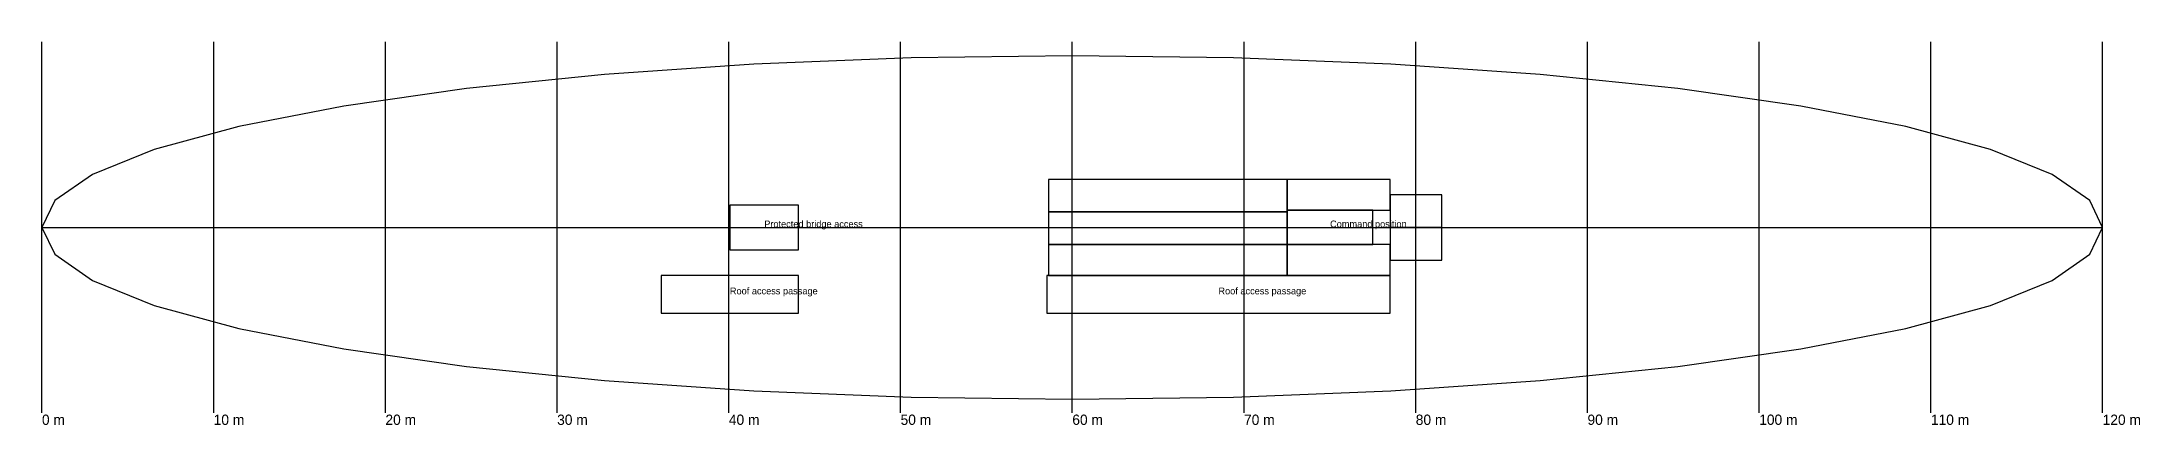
# Model space of a CAD drawing. Header units: millimetres. Extents: x 0 to 122177, y -11509 to 10800.
import ezdxf

# ---------------------------------------------------------------- set-up
doc = ezdxf.new("R2010")
doc.units = ezdxf.units.MM
for name, color, linetype in [('CENTRELINE', 1, 'Continuous'), ('GRID', 9, 'Continuous'), ('HULL_MODEL', 8, 'Continuous'), ('LIFT', 5, 'Continuous'), ('ROOMS', 3, 'Continuous'), ('TEXT', 7, 'Continuous')]:
    doc.layers.add(name, color=color, linetype=linetype)

msp = doc.modelspace()

# ---------------------------------------------------------------- linework, layer by layer
at = {"layer": 'CENTRELINE'}
msp.add_line((0, 0), (120000, 0), dxfattribs=at)
at = {"layer": 'GRID'}
for p, q in [((0, -10800), (0, 10800)), ((10000, -10800), (10000, 10800)), ((20000, -10800), (20000, 10800)), ((30000, -10800), (30000, 10800)), ((40000, -10800), (40000, 10800)), ((50000, -10800), (50000, 10800)), ((60000, -10800), (60000, 10800)), ((70000, -10800), (70000, 10800)), ((80000, -10800), (80000, 10800)), ((90000, -10800), (90000, 10800)), ((100000, -10800), (100000, 10800)), ((110000, -10800), (110000, 10800)), ((120000, -10800), (120000, 10800))]:
    msp.add_line(p, q, dxfattribs=at)
at = {"layer": 'HULL_MODEL'}
msp.add_lwpolyline([(120000, 0), (119260, 1560), (117060, 3090), (113460, 4540), (108540, 5880), (102430, 7070), (95270, 8090), (87240, 8910), (78540, 9510), (69390, 9880), (60000, 10000), (50610, 9880), (41460, 9510), (32760, 8910), (24730, 8090), (17570, 7070), (11460, 5880), (6540, 4540), (2940, 3090), (740, 1560), (0, 0), (740, -1560), (2940, -3090), (6540, -4540), (11460, -5880), (17570, -7070), (24730, -8090), (32760, -8910), (41460, -9510), (50610, -9880), (60000, -10000), (69390, -9880), (78540, -9510), (87240, -8910), (95270, -8090), (102430, -7070), (108540, -5880), (113460, -4540), (117060, -3090), (119260, -1560)], close=True, dxfattribs=at)
at = {"layer": 'LIFT'}
for points in [[(72510, 1000), (78510, 1000), (78510, 2800), (72510, 2800), (72510, 1000)], [(78510, 0), (81510, 0), (81510, 1900), (78510, 1900), (78510, 0)], [(78510, -1900), (81510, -1900), (81510, 0), (78510, 0), (78510, -1900)], [(72510, -2800), (78510, -2800), (78510, -1000), (72510, -1000), (72510, -2800)]]:
    msp.add_lwpolyline(points, close=True, dxfattribs=at)
at = {"layer": 'ROOMS'}
for points in [[(58610, 900), (72510, 900), (72510, 2800), (58610, 2800), (58610, 900)], [(40060, -1300), (44060, -1300), (44060, 1300), (40060, 1300), (40060, -1300)], [(58610, -1000), (72510, -1000), (72510, 900), (58610, 900), (58610, -1000)], [(72510, -1000), (77510, -1000), (77510, 1000), (72510, 1000), (72510, -1000)], [(58610, -2800), (72510, -2800), (72510, -1000), (58610, -1000), (58610, -2800)], [(36060, -5000), (44060, -5000), (44060, -2800), (36060, -2800), (36060, -5000)], [(58510, -5000), (78510, -5000), (78510, -2800), (58510, -2800), (58510, -5000)]]:
    msp.add_lwpolyline(points, close=True, dxfattribs=at)

# ---------------------------------------------------------------- texts
at = {"layer": 'GRID'}
for s, p in [('0 m', (0, -11500)), ('10 m', (10000, -11500)), ('20 m', (20000, -11500)), ('30 m', (30000, -11500)), ('40 m', (40000, -11500)), ('50 m', (50000, -11500)), ('60 m', (60000, -11500)), ('70 m', (70000, -11500)), ('80 m', (80000, -11500)), ('90 m', (90000, -11500)), ('100 m', (100000, -11500)), ('110 m', (110000, -11500)), ('120 m', (120000, -11500))]:
    msp.add_text(s, height=600, dxfattribs=at).set_placement(p)
at = {"layer": 'TEXT'}
for s, p in [('Protected bridge access', (42060, 0)), ('Command position', (75010, 0)), ('Roof access passage', (40060, -3900)), ('Roof access passage', (68510, -3900))]:
    msp.add_text(s, height=400, dxfattribs=at).set_placement(p)

doc.saveas('drawing.dxf')
